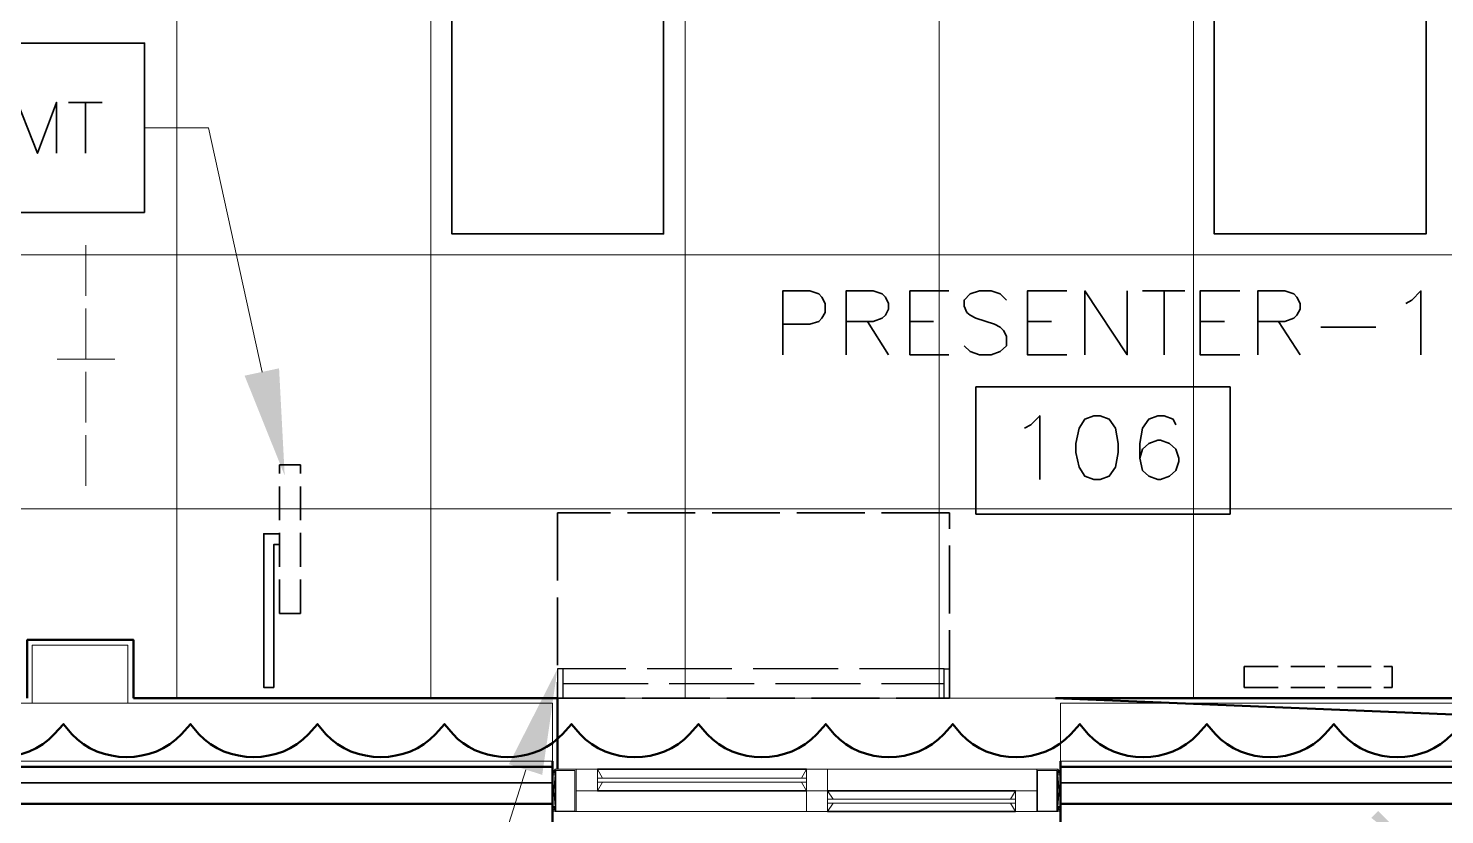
# Model space of a CAD drawing. Header units: inches. Extents: x 5 to 516, y -193 to 129.
# Drawn here: x 383.94 to 395.09, y 36.79 to 42.98 of the extents above; entities that cross this region are included whole.
import ezdxf

# ---------------------------------------------------------------- set-up
doc = ezdxf.new("R2010")
doc.units = ezdxf.units.IN
doc.header["$MEASUREMENT"] = 0
doc.linetypes.add('PDF_IMPORT', pattern=[1, 0.8, -0.2])
doc.layers.add('PDF9_Geometry', color=7, linetype='Continuous')
doc.layers.add('PDF9_Solid Fills', color=7, linetype='Continuous')

msp = doc.modelspace()

# ---------------------------------------------------------------- linework, layer by layer
at = {"layer": 'PDF9_Geometry', "lineweight": 15}
for points in [[(387.1072935, 48.2938914), (387.1072935, 37.7072255)], [(389.1072934, 48.2938914), (389.1072934, 37.7072255)], [(393.1072932, 48.2938914), (393.1072932, 37.7072255)], [(385.1072937, 43.1961179), (385.1072937, 37.7072294)], [(391.1072933, 43.1961179), (391.1072933, 37.7072294)], [(385.7784, 40.271666), (385.3561778, 42.1961103), (384.8539556, 42.1961103)], [(350.0584042, 41.196118), (424.1872882, 41.196118)], [(384.6184066, 40.3738976), (384.1650733, 40.3738976)], [(380.067291, 39.1961136), (424.1872882, 39.1961136)], [(392.0228477, 37.7072266), (388.1028481, 37.7072266)], [(387.8539569, 37.1427825), (387.5028458, 36.0316715), (386.0672903, 36.0316715)], [(388.418401, 37.1472268), (388.0850677, 37.1472268), (388.0761788, 37.1383379), (388.0672899, 37.1383379), (388.0628454, 37.1472268)], [(388.0850677, 37.1383383), (388.0761788, 37.1294494), (388.0672899, 37.1294494), (388.0628454, 37.1383383)], [(388.0850677, 37.1294497), (388.0761788, 37.1205608), (388.0672899, 37.1205608), (388.0628454, 37.1294497)], [(388.0850677, 37.1205612), (388.0761788, 37.1161168), (388.0672899, 37.1161168), (388.0628454, 37.1205612)], [(388.0628509, 37.1472268), (388.0628509, 36.8138935), (388.0672953, 36.8183379), (388.0761842, 36.8183379), (388.0850731, 36.8138935)], [(388.0850677, 37.1472268), (388.0850677, 36.8138935)], [(388.0895164, 36.8183383), (388.0895164, 37.1383383), (388.2406275, 37.1383383)], [(388.2406214, 37.1383383), (388.2406214, 36.8183383)], [(388.4184078, 36.9783379), (388.4184078, 37.1472268), (388.249519, 37.1472268), (388.249519, 36.8138935), (390.0628522, 36.8138935)], [(388.4584039, 37.0761141), (388.4184039, 37.1472252)], [(390.0628507, 37.1472268), (390.0228508, 37.0761157)], [(390.2717396, 36.8805601), (390.2272952, 36.8138935), (390.0628507, 36.8138935), (390.0628507, 37.1472268), (390.2272952, 37.1472268)], [(390.227293, 36.8138935), (390.227293, 37.1472268), (391.8761818, 37.1472268)], [(392.040627, 36.8138935), (391.8761825, 36.8138935), (391.8761825, 37.1472268), (392.040627, 37.1472268)], [(391.8806223, 37.1383383), (391.8806223, 36.8183383)], [(392.0317363, 36.8183383), (392.0317363, 37.1383383), (391.8806252, 37.1383383)], [(392.0406248, 37.1472268), (392.0406248, 36.8138935), (392.0495137, 36.8183379), (392.0584026, 36.8183379), (392.062847, 36.8138935)], [(392.0628506, 36.8138935), (392.0628506, 37.1472268), (392.0584062, 37.1383379), (392.0495173, 37.1383379), (392.0406284, 37.1472268)], [(392.0628506, 37.1383383), (392.0584062, 37.1294494), (392.0495173, 37.1294494), (392.0406284, 37.1383383)], [(392.0628506, 37.1294497), (392.0584062, 37.1205608), (392.0495173, 37.1205608), (392.0406284, 37.1294497)], [(392.0628506, 37.1205612), (392.0584062, 37.1161168), (392.0495173, 37.1161168), (392.0406284, 37.1205612)], [(388.0628454, 36.8538953), (388.0850677, 37.1027842), (388.0628454, 37.1027842)], [(388.0628509, 37.1027842), (388.0850731, 36.8538953)], [(388.2495121, 36.9783357), (388.418401, 36.9783357), (388.458401, 37.0450024)], [(390.0628507, 37.0761141), (388.4184063, 37.0761141)], [(390.0628507, 37.0450042), (388.4184063, 37.0450042)], [(390.0228508, 37.0450024), (390.0628507, 36.9783357), (390.2272952, 36.9783357), (390.2717396, 36.9116691)], [(392.062847, 36.8538953), (392.0406248, 37.1027842), (392.062847, 37.1027842)], [(392.0628506, 37.1027842), (392.0406284, 36.8538953)], [(390.227293, 36.9116718), (391.7072929, 36.9116718)], [(391.6672886, 36.9116718), (391.7072886, 36.9783385), (391.8761775, 36.9783385)], [(391.7072915, 36.9783357), (391.7072915, 36.8138913)], [(388.0850677, 36.8538918), (388.0628454, 36.8538918)], [(388.0628509, 36.8361148), (388.0672953, 36.8450037), (388.0761842, 36.8450037), (388.0850731, 36.8361148)], [(388.0628509, 36.8272263), (388.0672953, 36.8361152), (388.0761842, 36.8361152), (388.0850731, 36.8272263)], [(388.0628509, 36.822782), (388.0672953, 36.8272264), (388.0761842, 36.8272264), (388.0850731, 36.822782)], [(388.249519, 36.8138935), (388.0850745, 36.8138935)], [(388.2406214, 36.8183377), (388.0895103, 36.8183377)], [(388.0895164, 36.8183377), (388.2406275, 36.8183377)], [(390.227293, 36.8805619), (391.7072929, 36.8805619)], [(391.8761804, 36.8138935), (391.7072915, 36.8138935), (391.6672915, 36.8805601)], [(392.0317363, 36.8183377), (391.8806252, 36.8183377)], [(392.0406248, 36.8538918), (392.062847, 36.8538918)], [(392.0406248, 36.8361148), (392.0495137, 36.8450037), (392.0584026, 36.8450037), (392.062847, 36.8361148)], [(392.0406248, 36.8272263), (392.0495137, 36.8361152), (392.0584026, 36.8361152), (392.062847, 36.8272263)], [(392.0406248, 36.822782), (392.0495137, 36.8272264), (392.0584026, 36.8272264), (392.062847, 36.822782)]]:
    msp.add_lwpolyline(points, dxfattribs=at)
at = {"layer": 'PDF9_Geometry', "lineweight": 35}
for points in [[(387.2717358, 45.0272267), (387.2717358, 41.3605603), (388.9384024, 41.3605603), (388.9384024, 45.0272267)], [(393.2717355, 45.0272267), (393.2717355, 41.3605603), (394.9384021, 41.3605603), (394.9384021, 45.0272267)], [(384.8539571, 41.5294513), (384.8539571, 42.8627846), (383.5206238, 42.8627846), (383.5206238, 41.5294513)], [(393.3961839, 40.1561152), (391.396184, 40.1561152), (391.396184, 39.1561152), (393.3961839, 39.1561152)], [(392.3250667, 39.9294532), (392.2539556, 39.9027865), (392.2095111, 39.8316754), (392.1828445, 39.7116754), (392.1828445, 39.6405643), (392.2095111, 39.5250088), (392.2539556, 39.4538977), (392.3250667, 39.427231), (392.3739556, 39.427231), (392.4450667, 39.4538977), (392.4939556, 39.5250088), (392.5161778, 39.6405643), (392.5161778, 39.7116754), (392.4939556, 39.8316754), (392.4450667, 39.9027865), (392.3739556, 39.9294532)], [(385.8717341, 37.7916721), (385.8717341, 38.9161165), (385.9161785, 38.9161165), (385.9161785, 39.0005609), (385.7917341, 39.0005609), (385.7917341, 37.7916721)]]:
    msp.add_lwpolyline(points, close=True, dxfattribs=at)
for points in [[(383.8539571, 41.9961125), (383.8539571, 42.3961125), (384.0095127, 41.9961125), (384.1606238, 42.3961125), (384.1606238, 41.9961125)], [(384.2539589, 42.3961143), (384.5206256, 42.3961143)], [(384.3872959, 42.3961143), (384.3872959, 41.9961143)], [(389.8761826, 40.4094517), (389.8761826, 40.9116739), (390.089516, 40.9116739), (390.1606271, 40.8894517), (390.1828493, 40.862785), (390.209516, 40.8138961), (390.209516, 40.742785), (390.1828493, 40.6983406), (390.1606271, 40.6716739), (390.089516, 40.6494517), (389.8761826, 40.6494517)], [(390.3739582, 40.4094517), (390.3739582, 40.9116739), (390.5872915, 40.9116739), (390.6584027, 40.8894517), (390.6850693, 40.862785), (390.7072915, 40.8138961), (390.7072915, 40.7694517), (390.6850693, 40.7205628), (390.6584027, 40.6983406), (390.5872915, 40.6716739), (390.3739582, 40.6716739)], [(391.1828492, 40.4094517), (390.8761826, 40.4094517), (390.8761826, 40.9116739), (391.1828492, 40.9116739)], [(391.6361833, 40.8405588), (391.5872944, 40.8894477), (391.5161833, 40.9116699), (391.4228499, 40.9116699), (391.3517388, 40.8894477), (391.30285, 40.8405588), (391.30285, 40.7916699), (391.3250722, 40.7427811), (391.3517388, 40.7205588), (391.3961833, 40.6983366), (391.5428499, 40.6494477), (391.5872944, 40.6272255), (391.6139611, 40.6005588), (391.6361833, 40.5561144), (391.6361833, 40.4805589), (391.5872944, 40.4361144), (391.5161833, 40.4094477), (391.4228499, 40.4094477), (391.3517388, 40.4361144), (391.30285, 40.4805589)], [(392.1117366, 40.4094517), (391.8006255, 40.4094517), (391.8006255, 40.9116739), (392.1117366, 40.9116739)], [(392.2539585, 40.4094517), (392.2539585, 40.9116739), (392.5872918, 40.4094517), (392.5872918, 40.9116739)], [(392.7072914, 40.911667), (393.0406247, 40.911667)], [(392.8761825, 40.911667), (392.8761825, 40.4094449)], [(393.4717355, 40.4094517), (393.1606244, 40.4094517), (393.1606244, 40.9116739), (393.4717355, 40.9116739)], [(393.6139573, 40.4094517), (393.6139573, 40.9116739), (393.8272906, 40.9116739), (393.8984018, 40.8894517), (393.920624, 40.862785), (393.9472906, 40.8138961), (393.9472906, 40.7694517), (393.920624, 40.7205628), (393.8984018, 40.6983406), (393.8272906, 40.6716739), (393.6139573, 40.6716739)], [(394.7783995, 40.8138933), (394.8272884, 40.8405599), (394.8983995, 40.911671), (394.8983995, 40.4094488)], [(390.5428493, 40.6716678), (390.7072937, 40.4094456)], [(390.8761826, 40.6716678), (391.0628492, 40.6716678)], [(391.8006255, 40.6716678), (391.9917366, 40.6716678)], [(393.1606244, 40.6716678), (393.3517355, 40.6716678)], [(393.7783996, 40.6716678), (393.9472885, 40.4094456)], [(394.1117329, 40.6272252), (394.542844, 40.6272252)], [(391.7783997, 39.8316704), (391.8272886, 39.858337), (391.8983997, 39.9294481), (391.8983997, 39.4272259)], [(392.9695165, 39.8583359), (392.9472943, 39.9027804), (392.8761832, 39.9294471), (392.8272943, 39.9294471), (392.7561832, 39.9027804), (392.7072943, 39.8316693), (392.6850721, 39.7116693), (392.6850721, 39.5961137), (392.7072943, 39.498336), (392.7561832, 39.4538915), (392.8272943, 39.4272249), (392.8495165, 39.4272249), (392.9206276, 39.4538915), (392.9695165, 39.498336), (392.9917388, 39.5694471), (392.9917388, 39.5961137), (392.9695165, 39.6672248), (392.9206276, 39.7116693), (392.8495165, 39.7383359), (392.8272943, 39.7383359), (392.7561832, 39.7116693), (392.7072943, 39.6672248), (392.6850721, 39.5961137)], [(385.9161858, 39.5427797), (386.0806302, 39.5427797)], [(386.080628, 38.3738932), (385.9161836, 38.3738932)], [(393.507295, 37.9561144), (393.507295, 37.7916699)], [(394.6717372, 37.7916721), (394.6717372, 37.9561165)], [(390.0628507, 37.1472268), (388.4184063, 37.1472268)], [(349.7295196, 37.0405599), (388.0628509, 37.0405599)], [(416.3961826, 37.0405599), (392.0628506, 37.0405599)], [(390.0628507, 36.9783357), (388.4184063, 36.9783357)], [(390.227293, 36.9783357), (391.7072929, 36.9783357)], [(390.227293, 36.8138935), (391.7072929, 36.8138935)]]:
    msp.add_lwpolyline(points, dxfattribs=at)
at = {"layer": 'PDF9_Geometry', "linetype": 'PDF_IMPORT', "lineweight": 15, "ltscale": 0.497778}
msp.add_lwpolyline([(384.3917356, 39.3783374), (384.3917356, 41.3694462)], dxfattribs=at)
at = {"layer": 'PDF9_Geometry', "linetype": 'PDF_IMPORT', "lineweight": 35, "ltscale": 0.333333}
for points in [[(385.9161858, 38.3738932), (385.9161858, 39.5427808)], [(386.080628, 38.3738932), (386.080628, 39.5427808)], [(393.507295, 37.9561144), (394.6717383, 37.9561144)], [(393.507295, 37.7916721), (394.6717383, 37.7916721)]]:
    msp.add_lwpolyline(points, dxfattribs=at)
at = {"layer": 'PDF9_Geometry', "linetype": 'PDF_IMPORT', "lineweight": 35, "ltscale": 0.666667}
msp.add_lwpolyline([(391.1872901, 37.7072266), (391.1872901, 39.1650039), (388.1028429, 39.1650037), (388.1028447, 37.7072262), (391.1872872, 37.7072266)], dxfattribs=at)
at = {"layer": 'PDF9_Geometry', "linetype": 'PDF_IMPORT', "lineweight": 50, "ltscale": 6}
msp.add_lwpolyline([(437.396177, 38.8761131), (437.396177, 36.5427798), (420.3961779, 36.5427798), (392.0228477, 37.7072268), (406.1117356, 37.7072268)], dxfattribs=at)
at = {"layer": 'PDF9_Geometry', "lineweight": 50}
for points in [[(384.7650718, 37.7072266), (384.7650718, 38.1650043), (383.9295163, 38.1650043), (383.9295163, 37.7072266)], [(388.1028447, 37.1472268), (388.1028447, 37.7072268), (384.765067, 37.7072268)], [(384.1428478, 37.4227829), (384.2139606, 37.5027829), (384.280629, 37.4227829)], [(385.1428478, 37.4227829), (385.2139605, 37.5027829), (385.280629, 37.4227829)], [(386.1428477, 37.4227829), (386.2139605, 37.5027829), (386.2806289, 37.4227829)], [(387.1428477, 37.4227829), (387.2139604, 37.5027829), (387.2806289, 37.4227829)], [(388.1428476, 37.4227802), (388.2139587, 37.5027802), (388.2806254, 37.4227802)], [(389.1428475, 37.4227802), (389.2139587, 37.5027802), (389.2806253, 37.4227802)], [(390.1428475, 37.4227802), (390.2139585, 37.5027802), (390.2806253, 37.4227802)], [(391.1428474, 37.4227802), (391.2139585, 37.5027802), (391.2806253, 37.4227802)], [(392.1428474, 37.4227802), (392.2139584, 37.5027802), (392.2806252, 37.4227802)], [(393.1428473, 37.4227802), (393.2139584, 37.5027802), (393.2806252, 37.4227802)], [(394.1428473, 37.4227802), (394.2139583, 37.5027802), (394.2806251, 37.4227802)], [(388.0628509, 37.3516718), (388.1428476, 37.4227829)], [(349.7295196, 37.2094465), (349.7295196, 36.5427798), (388.0628509, 36.5427798), (388.0628509, 37.2094465), (388.0628509, 37.165002)], [(349.7295196, 37.1650038), (388.0628509, 37.1650038)], [(416.3961826, 37.2094465), (416.3961826, 36.5427798), (392.0628506, 36.5427798), (392.0628506, 37.2094465)], [(416.3961826, 37.1650038), (392.0628506, 37.1650038)], [(349.7295196, 36.8761132), (388.0628509, 36.8761132)], [(392.0628506, 36.8761132), (416.3961826, 36.8761132)]]:
    msp.add_lwpolyline(points, dxfattribs=at)
at = {"layer": 'PDF9_Geometry', "lineweight": 9}
msp.add_lwpolyline([(383.969517, 37.6672282), (383.969517, 38.125006), (384.7206281, 38.125006), (384.7206281, 37.6672282)], dxfattribs=at)
at = {"layer": 'PDF9_Geometry', "color": 253, "lineweight": 30, "true_color": 0xb3b3b3}
for points in [[(388.1472873, 37.7072266), (388.1472873, 37.9383377), (388.1028429, 37.9383377), (388.1028429, 37.7072266)], [(391.1472872, 37.7072266), (391.1472872, 37.9383377), (391.1872872, 37.9383377), (391.1872872, 37.7072266)]]:
    msp.add_lwpolyline(points, close=True, dxfattribs=at)
at = {"layer": 'PDF9_Geometry', "color": 253, "linetype": 'PDF_IMPORT', "lineweight": 30, "ltscale": 0.835556, "true_color": 0xb3b3b3}
for points in [[(391.1472872, 37.9383373), (388.1472942, 37.9383373)], [(388.1472873, 37.8227819), (391.147294, 37.8227819)]]:
    msp.add_lwpolyline(points, dxfattribs=at)
at = {"layer": 'PDF9_Geometry', "lineweight": 9}
for points in [[(349.7295196, 37.6672242), (349.7295196, 37.2094465), (388.0628509, 37.2094465), (388.0628509, 37.6672242)], [(392.0628506, 37.6672242), (392.0628506, 37.2094465), (416.3961826, 37.2094465), (416.3961826, 37.6672242)]]:
    msp.add_lwpolyline(points, close=True, dxfattribs=at)
at = {"layer": 'PDF9_Geometry', "lineweight": 50}
for points in [[(383.2806291, 37.4227829), (383.5015176, 37.1826347), (383.9219593, 37.1827088), (384.1428478, 37.4227829)], [(384.280629, 37.4227829), (384.5015175, 37.1827088), (384.9219593, 37.1827088), (385.1428478, 37.4227829)], [(385.280629, 37.4227829), (385.5015175, 37.1827088), (385.9219592, 37.1827088), (386.1428477, 37.4227829)], [(386.2806289, 37.4227829), (386.5015174, 37.1827088), (386.9219592, 37.1827088), (387.1428477, 37.4227829)], [(387.2806289, 37.4227829), (387.4772931, 37.2096718), (387.8289235, 37.1853014), (388.0628509, 37.3516718)], [(388.2806254, 37.4227802), (388.5015142, 37.182632), (388.9219587, 37.182632), (389.1428475, 37.4227802)], [(389.2806253, 37.4227802), (389.5015141, 37.182632), (389.9219586, 37.182632), (390.1428475, 37.4227802)], [(390.2806253, 37.4227802), (390.5015141, 37.182632), (390.9219587, 37.182632), (391.1428474, 37.4227802)], [(391.2806253, 37.4227802), (391.501514, 37.182632), (391.9219586, 37.182632), (392.1428474, 37.4227802)], [(392.2806252, 37.4227802), (392.501514, 37.182632), (392.9219583, 37.182632), (393.1428473, 37.4227802)], [(393.2806252, 37.4227802), (393.5015142, 37.182632), (393.9219582, 37.182632), (394.1428473, 37.4227802)], [(394.2806251, 37.4227802), (394.5015141, 37.182632), (394.9219582, 37.182632), (395.1428472, 37.4227802)]]:
    msp.add_open_spline(points, degree=3, dxfattribs=at)
at = {"layer": 'PDF9_Solid Fills', "lineweight": 35, "transparency": 33554559}
for points in [[(385.6406233, 40.2450004), (385.9561789, 39.4583338), (385.9117344, 40.3027782)], [(387.720629, 37.1872252), (388.1028512, 37.9383362), (387.9828512, 37.1027807)], [(395.0628505, 36.3161134), (394.5072949, 36.7650022), (394.5606283, 36.8183356)]]:
    msp.add_solid(points, dxfattribs=at)

doc.saveas('drawing.dxf')
